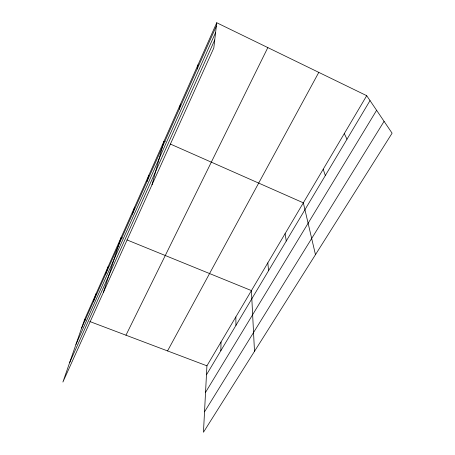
<?xml version="1.0" encoding="UTF-8"?>
<svg xmlns="http://www.w3.org/2000/svg" width="455" height="455" viewBox="0 0 455 455"><rect width="100%" height="100%" fill="white"/><g stroke="black" fill="none" stroke-linecap="round" stroke-linejoin="round"><path stroke-width="0.68" d="M220.834 350.714L221.039 341.967M366.707 95.681L206.928 365.82L203.459 432.25L392.096 133.184L366.707 95.681L216.739 22.75L84.573 319.541L62.904 382.046L213.81 47.968L216.739 22.75M197.203 68.967L198.033 64.752M179.253 109.2L180.481 104.167M151.981 184.838L163.982 141.226L165.267 141.795M147.005 181.482L148.882 175.135M132.468 214.066L134.606 207.184M103.302 292.611L121.098 237.521L122.406 238.056M105.714 274.035L108.29 266.283M93.372 301.699L96.13 293.589M81.655 327.964L216.358 26.02M75.945 344.429L215.602 32.527M69.587 362.76L214.743 39.949M125.967 335.198L267.83 47.593M167.554 350.924L318.79 72.379M206.462 374.812L370.029 100.583M205.546 392.358L376.609 110.303M204.528 411.832L384.077 121.337M84.573 319.541L85.876 320.036M89.783 321.514L206.928 365.82M126.985 239.921L251.422 290.591L254.493 351.34M170.426 144.076L303.331 202.828L315.469 254.675M344.298 133.565L346.983 139.219M323.209 169.22L325.325 175.522M285.092 233.665L286.263 241.019M267.813 262.876L268.587 270.657M235.849 316.919L235.94 325.388"/></g></svg>
